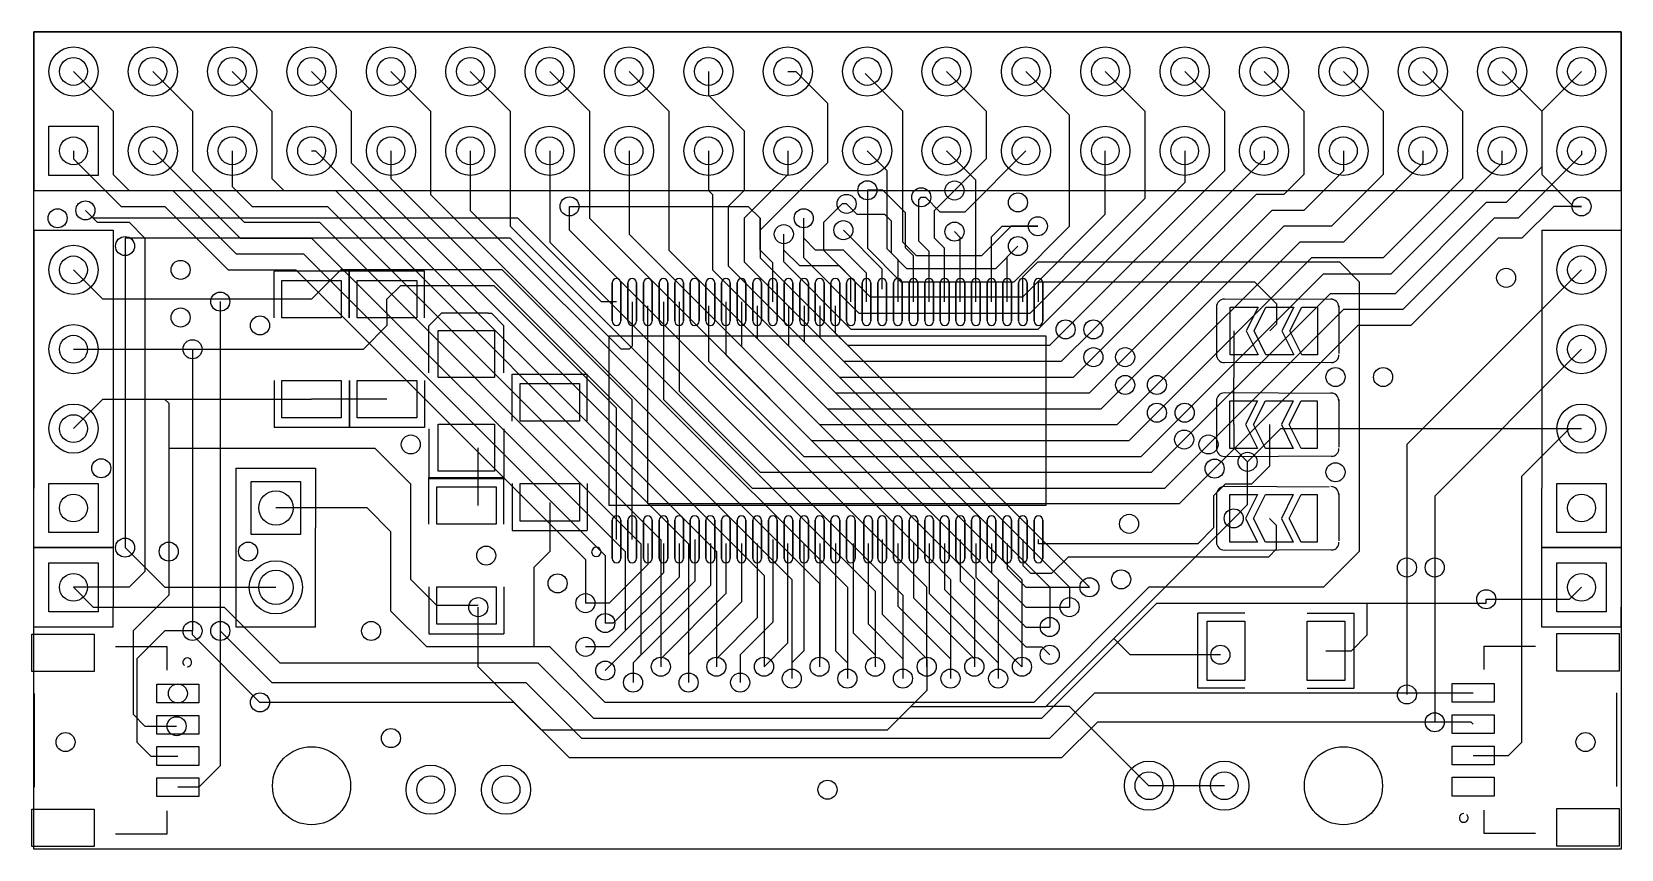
# Model space of a CAD drawing. Header units: millimetres. Extents: x -0.1 to 50.8, y -26.2 to 0.
import ezdxf

# ---------------------------------------------------------------- set-up
doc = ezdxf.new("R2010")
doc.units = ezdxf.units.MM

msp = doc.modelspace()

# ---------------------------------------------------------------- linework, layer by layer
for points in [[(0, 0), (50.8, 0), (50.8, -26.162), (0, -26.162), (0, 0)], [(0, 0), (0, -5.08), (50.8, -5.08), (50.8, 0), (0, 0)], [(0.483, -3.023), (2.057, -3.023), (2.057, -4.597), (0.483, -4.597)], [(9.84, -7.96), (9.84, -9.16), (7.94, -9.16), (7.94, -7.96)], [(12.253, -7.96), (12.253, -9.16), (10.353, -9.16), (10.353, -7.96)], [(18.51, -9.256), (18.51, -8.036)], [(18.79, -9.256), (18.79, -8.036)], [(19.01, -9.256), (19.01, -8.036)], [(19.29, -9.256), (19.29, -8.036)], [(19.51, -9.256), (19.51, -8.036)], [(19.79, -9.256), (19.79, -8.036)], [(20.01, -9.256), (20.01, -8.036)], [(20.29, -9.256), (20.29, -8.036)], [(20.51, -9.256), (20.51, -8.036)], [(20.79, -9.256), (20.79, -8.036)], [(21.01, -9.256), (21.01, -8.036)], [(21.29, -9.256), (21.29, -8.036)], [(21.51, -9.256), (21.51, -8.036)], [(21.79, -9.256), (21.79, -8.036)], [(22.01, -9.256), (22.01, -8.036)], [(22.29, -9.256), (22.29, -8.036)], [(22.51, -9.256), (22.51, -8.036)], [(22.79, -9.256), (22.79, -8.036)], [(23.01, -9.256), (23.01, -8.036)], [(23.29, -9.256), (23.29, -8.036)], [(23.51, -9.256), (23.51, -8.036)], [(23.79, -9.256), (23.79, -8.036)], [(24.01, -9.256), (24.01, -8.036)], [(24.29, -9.256), (24.29, -8.036)], [(24.51, -9.256), (24.51, -8.036)], [(24.79, -9.256), (24.79, -8.036)], [(25.01, -9.256), (25.01, -8.036)], [(25.29, -9.256), (25.29, -8.036)], [(25.51, -9.256), (25.51, -8.036)], [(25.79, -9.256), (25.79, -8.036)], [(26.01, -9.256), (26.01, -8.036)], [(26.29, -9.256), (26.29, -8.036)], [(26.51, -9.256), (26.51, -8.036)], [(26.79, -9.256), (26.79, -8.036)], [(27.01, -9.256), (27.01, -8.036)], [(27.29, -9.256), (27.29, -8.036)], [(27.51, -9.256), (27.51, -8.036)], [(27.79, -9.256), (27.79, -8.036)], [(28.01, -9.256), (28.01, -8.036)], [(28.29, -9.256), (28.29, -8.036)], [(28.51, -9.256), (28.51, -8.036)], [(28.79, -9.256), (28.79, -8.036)], [(29.01, -9.256), (29.01, -8.036)], [(29.29, -9.256), (29.29, -8.036)], [(29.51, -9.256), (29.51, -8.036)], [(29.79, -9.256), (29.79, -8.036)], [(30.01, -9.256), (30.01, -8.036)], [(30.29, -9.256), (30.29, -8.036)], [(30.51, -9.256), (30.51, -8.036)], [(30.79, -9.256), (30.79, -8.036)], [(31.01, -9.256), (31.01, -8.036)], [(31.29, -9.256), (31.29, -8.036)], [(31.51, -9.256), (31.51, -8.036)], [(31.79, -9.256), (31.79, -8.036)], [(32.01, -9.256), (32.01, -8.036)], [(32.29, -9.256), (32.29, -8.036)], [(39.178, -10.335), (38.289, -10.335), (38.289, -8.811), (39.178, -8.811), (38.797, -9.573)], [(40.321, -10.335), (39.432, -10.335), (39.051, -9.573), (39.432, -8.811), (40.321, -8.811), (39.94, -9.573)], [(41.083, -10.335), (40.575, -10.335), (40.194, -9.573), (40.575, -8.811), (41.083, -8.811)], [(12.943, -11.061), (12.943, -9.561), (14.743, -9.561), (14.743, -11.061)], [(18.4, -9.746), (18.4, -15.146), (32.4, -15.146), (32.4, -9.746), (18.4, -9.746)], [(9.84, -11.16), (9.84, -12.36), (7.94, -12.36), (7.94, -11.16)], [(12.253, -11.16), (12.253, -12.36), (10.353, -12.36), (10.353, -11.16)], [(15.56, -12.462), (15.56, -11.262), (17.46, -11.262), (17.46, -12.462)], [(39.162, -13.335), (38.273, -13.335), (38.273, -11.811), (39.162, -11.811), (38.781, -12.573)], [(40.305, -13.335), (39.416, -13.335), (39.035, -12.573), (39.416, -11.811), (40.305, -11.811), (39.924, -12.573)], [(41.067, -13.335), (40.559, -13.335), (40.178, -12.573), (40.559, -11.811), (41.067, -11.811)], [(12.943, -14.061), (12.943, -12.561), (14.743, -12.561), (14.743, -14.061)], [(0.483, -16.027), (0.483, -14.453), (2.057, -14.453), (2.057, -16.027)], [(8.534, -14.39), (8.534, -16.09), (6.96, -16.09), (6.96, -14.39)], [(12.893, -15.764), (12.893, -14.564), (14.793, -14.564), (14.793, -15.764)], [(15.56, -15.662), (15.56, -14.462), (17.46, -14.462), (17.46, -15.662)], [(48.743, -16.027), (48.743, -14.453), (50.317, -14.453), (50.317, -16.027)], [(39.162, -16.335), (38.273, -16.335), (38.273, -14.811), (39.162, -14.811), (38.781, -15.573)], [(40.305, -16.335), (39.416, -16.335), (39.035, -15.573), (39.416, -14.811), (40.305, -14.811), (39.924, -15.573)], [(41.067, -16.335), (40.559, -16.335), (40.178, -15.573), (40.559, -14.811), (41.067, -14.811)], [(18.51, -16.856), (18.51, -15.636)], [(18.79, -16.856), (18.79, -15.636)], [(19.01, -16.856), (19.01, -15.636)], [(19.29, -16.856), (19.29, -15.636)], [(19.51, -16.856), (19.51, -15.636)], [(19.79, -16.856), (19.79, -15.636)], [(20.01, -16.856), (20.01, -15.636)], [(20.29, -16.856), (20.29, -15.636)], [(20.51, -16.856), (20.51, -15.636)], [(20.79, -16.856), (20.79, -15.636)], [(21.01, -16.856), (21.01, -15.636)], [(21.29, -16.856), (21.29, -15.636)], [(21.51, -16.856), (21.51, -15.636)], [(21.79, -16.856), (21.79, -15.636)], [(22.01, -16.856), (22.01, -15.636)], [(22.29, -16.856), (22.29, -15.636)], [(22.51, -16.856), (22.51, -15.636)], [(22.79, -16.856), (22.79, -15.636)], [(23.01, -16.856), (23.01, -15.636)], [(23.29, -16.856), (23.29, -15.636)], [(23.51, -16.856), (23.51, -15.636)], [(23.79, -16.856), (23.79, -15.636)], [(24.01, -16.856), (24.01, -15.636)], [(24.29, -16.856), (24.29, -15.636)], [(24.51, -16.856), (24.51, -15.636)], [(24.79, -16.856), (24.79, -15.636)], [(25.01, -16.856), (25.01, -15.636)], [(25.29, -16.856), (25.29, -15.636)], [(25.51, -16.856), (25.51, -15.636)], [(25.79, -16.856), (25.79, -15.636)], [(26.01, -16.856), (26.01, -15.636)], [(26.29, -16.856), (26.29, -15.636)], [(26.56, -16.856), (26.56, -15.636)], [(26.84, -16.856), (26.84, -15.636)], [(27.01, -16.856), (27.01, -15.636)], [(27.29, -16.856), (27.29, -15.636)], [(27.51, -16.856), (27.51, -15.636)], [(27.79, -16.856), (27.79, -15.636)], [(28.01, -16.856), (28.01, -15.636)], [(28.29, -16.856), (28.29, -15.636)], [(28.51, -16.856), (28.51, -15.636)], [(28.79, -16.856), (28.79, -15.636)], [(29.01, -16.856), (29.01, -15.636)], [(29.29, -16.856), (29.29, -15.636)], [(29.51, -16.856), (29.51, -15.636)], [(29.79, -16.856), (29.79, -15.636)], [(30.01, -16.856), (30.01, -15.636)], [(30.29, -16.856), (30.29, -15.636)], [(30.51, -16.856), (30.51, -15.636)], [(30.79, -16.856), (30.79, -15.636)], [(31.01, -16.856), (31.01, -15.636)], [(31.29, -16.856), (31.29, -15.636)], [(31.51, -16.856), (31.51, -15.636)], [(31.79, -16.856), (31.79, -15.636)], [(32.01, -16.856), (32.01, -15.636)], [(32.29, -16.856), (32.29, -15.636)], [(2.057, -16.993), (2.057, -18.567), (0.483, -18.567), (0.483, -16.993)], [(50.317, -16.993), (50.317, -18.567), (48.743, -18.567), (48.743, -16.993)], [(12.893, -18.964), (12.893, -17.764), (14.793, -17.764), (14.793, -18.964)], [(1.936, -19.279), (1.936, -20.479), (-0.064, -20.479), (-0.064, -19.279)], [(38.751, -20.762), (37.551, -20.762), (37.551, -18.862), (38.751, -18.862)], [(41.951, -20.762), (40.751, -20.762), (40.751, -18.862), (41.951, -18.862)], [(48.737, -20.46), (48.737, -19.26), (50.737, -19.26), (50.737, -20.46)], [(5.286, -20.879), (5.286, -21.479), (3.936, -21.479), (3.936, -20.879)], [(45.387, -21.46), (45.387, -20.86), (46.737, -20.86), (46.737, -21.46)], [(45.387, -22.46), (45.387, -21.86), (46.737, -21.86), (46.737, -22.46)], [(5.286, -21.879), (5.286, -22.479), (3.936, -22.479), (3.936, -21.879)], [(5.286, -22.879), (5.286, -23.479), (3.936, -23.479), (3.936, -22.879)], [(45.387, -23.46), (45.387, -22.86), (46.737, -22.86), (46.737, -23.46)], [(5.286, -23.879), (5.286, -24.479), (3.936, -24.479), (3.936, -23.879)], [(45.387, -24.46), (45.387, -23.86), (46.737, -23.86), (46.737, -24.46)], [(1.936, -24.879), (1.936, -26.079), (-0.064, -26.079), (-0.064, -24.879)], [(48.737, -26.06), (48.737, -24.86), (50.737, -24.86), (50.737, -26.06)]]:
    msp.add_lwpolyline(points, close=True)
for points in [[(1.27, -1.27), (2.54, -2.54), (2.54, -4.572), (3.048, -5.08), (4.445, -5.08), (6.477, -7.112), (8.636, -7.112), (18.288, -16.764), (18.288, -18.923)], [(3.81, -1.27), (5.08, -2.54), (5.08, -4.445), (6.731, -6.096), (9.144, -6.096), (19.431, -16.383), (19.431, -19.939), (19.177, -20.193), (19.177, -20.828)], [(6.35, -1.27), (7.62, -2.54), (7.62, -4.699), (8.001, -5.08), (9.652, -5.08), (20.955, -16.383), (20.955, -20.828)], [(8.89, -1.27), (10.16, -2.54), (10.16, -4.191), (23.368, -17.399), (23.368, -20.32)], [(11.43, -1.27), (12.7, -2.54), (12.7, -5.207), (25.146, -17.653), (25.146, -20.32)], [(13.97, -1.27), (15.24, -2.54), (15.24, -6.223), (26.924, -17.907), (26.924, -20.32)], [(16.51, -1.27), (17.78, -2.54), (17.78, -5.969), (29.337, -17.526), (29.337, -20.701)], [(19.05, -1.27), (20.32, -2.54), (20.32, -6.985), (30.861, -17.526), (30.861, -20.701)], [(21.59, -1.27), (21.59, -2.032), (22.733, -3.175), (22.733, -5.08), (22.225, -5.588), (22.225, -7.493), (32.512, -17.78), (32.512, -19.05)], [(24.13, -1.27), (24.384, -1.27), (25.4, -2.286), (25.4, -4.191), (23.241, -6.35), (23.241, -7.239), (33.782, -17.78)], [(34.29, -1.27), (35.56, -2.54), (35.56, -5.334), (31.877, -9.017), (26.416, -9.017), (24.638, -7.239), (24.638, -5.969)], [(32.131, -6.223), (31.28, -6.223), (30.33, -7.173), (28.25, -7.173), (27.813, -6.736), (27.813, -2.54), (26.606, -1.334)], [(26.675, -5.072), (26.675, -6.924), (27.752, -8.001), (31.369, -8.001), (33.147, -6.223), (33.147, -2.667), (31.75, -1.27)], [(29.21, -1.27), (30.48, -2.54), (30.48, -4.064), (29.464, -5.08)], [(36.83, -1.27), (38.1, -2.54), (38.1, -4.445), (33.02, -9.525)], [(39.37, -1.27), (40.64, -2.54), (40.64, -4.572), (40.005, -5.207), (39.116, -5.207), (33.909, -10.414)], [(41.91, -1.27), (43.18, -2.54), (43.18, -4.572), (41.529, -6.223), (40.005, -6.223), (34.925, -11.303)], [(44.45, -1.27), (45.72, -2.54), (45.72, -4.699), (43.18, -7.239), (40.894, -7.239), (35.941, -12.192)], [(46.99, -1.27), (48.26, -2.54), (48.26, -4.318), (47.117, -5.461), (46.482, -5.461), (43.561, -8.382), (41.482, -8.382), (36.814, -13.05)], [(49.53, -1.27), (48.26, -2.54), (48.26, -4.572), (49.276, -5.588), (49.53, -5.588)], [(1.27, -3.81), (1.27, -4.064), (2.794, -5.588), (4.191, -5.588), (6.223, -7.62), (8.382, -7.62), (17.653, -16.891), (17.653, -18.288)], [(3.81, -3.81), (6.604, -6.604), (8.89, -6.604), (18.923, -16.637), (18.923, -19.177), (18.415, -19.685), (17.653, -19.685)], [(6.35, -3.81), (6.35, -4.953), (6.985, -5.588), (9.398, -5.588), (20.066, -16.256), (20.066, -20.32)], [(8.89, -3.81), (9.017, -3.81), (21.844, -16.637), (21.844, -20.32)], [(11.43, -3.81), (11.43, -4.699), (24.257, -17.526), (24.257, -20.701)], [(13.97, -3.81), (13.97, -5.715), (26.035, -17.78), (26.035, -20.701)], [(16.51, -3.81), (16.51, -6.731), (27.813, -18.034), (27.813, -20.701)], [(19.05, -3.81), (19.05, -6.477), (30.099, -17.526), (30.099, -20.32)], [(21.59, -3.81), (21.59, -5.08), (21.717, -5.207), (21.717, -7.62), (31.623, -17.526), (31.623, -20.32)], [(24.13, -3.81), (24.13, -4.572), (22.733, -5.969), (22.733, -7.366), (33.147, -17.78), (33.147, -18.415)], [(36.83, -3.81), (36.83, -4.826), (32.131, -9.525), (26.162, -9.525), (24.003, -7.366), (24.003, -6.477)], [(26.01, -5.508), (25.873, -5.508), (25.273, -6.108), (25.273, -6.985), (26.769, -8.481), (31.651, -8.481), (34.29, -5.842), (34.29, -3.81)], [(31.496, -6.858), (30.772, -7.582), (27.935, -7.582), (27.305, -6.952), (27.305, -4.445), (26.67, -3.81)], [(28.4, -5.296), (28.537, -5.296), (28.999, -5.758), (29.802, -5.758), (31.75, -3.81)], [(30.15, -8.646), (30.15, -4.75), (29.21, -3.81)], [(39.37, -3.81), (39.37, -4.064), (33.909, -9.525)], [(41.91, -3.81), (41.91, -4.445), (40.64, -5.715), (39.624, -5.715), (34.925, -10.414)], [(44.45, -3.81), (44.45, -4.191), (41.91, -6.731), (40.513, -6.731), (35.941, -11.303)], [(36.83, -12.192), (41.275, -7.747), (43.434, -7.747), (46.99, -4.191), (46.99, -3.81)], [(49.53, -3.81), (49.53, -3.937), (47.498, -5.969), (46.736, -5.969), (43.815, -8.89), (41.91, -8.89), (37.592, -13.208)], [(28.151, -8.646), (28.151, -7.172), (27.893, -6.914), (27.893, -5.795), (27.171, -5.073), (26.676, -5.073)], [(29.149, -8.646), (29.149, -6.924), (28.829, -6.604), (28.829, -5.715), (29.464, -5.08)], [(28.575, -20.32), (28.575, -17.78), (17.145, -6.35), (17.145, -5.588)], [(17.145, -5.588), (22.86, -5.588), (23.241, -5.969), (23.241, -6.365)], [(26.01, -5.509), (26.342, -5.842), (27.226, -5.842), (27.437, -6.053), (27.437, -7.074), (27.65, -7.287), (27.65, -8.646)], [(28.649, -8.646), (28.649, -7.03), (28.321, -6.703), (28.321, -5.376), (28.401, -5.296)], [(49.53, -5.588), (48.641, -5.588), (47.625, -6.604), (46.863, -6.604), (44.069, -9.398), (42.372, -9.398), (37.789, -13.981)], [(1.651, -5.715), (2.032, -6.096), (3.048, -6.096), (3.556, -6.604), (3.556, -17.272), (3.048, -17.78), (1.27, -17.78)], [(18.651, -8.646), (18.171, -8.646), (15.494, -5.969), (1.905, -5.969), (1.651, -5.715)], [(23.65, -8.646), (23.65, -7.394), (23.241, -6.985), (23.241, -5.969)], [(26.65, -8.646), (26.65, -7.727), (25.908, -6.985), (25.019, -6.985), (24.638, -6.604), (24.638, -5.969)], [(0, -6.35), (2.54, -6.35), (2.54, -16.51), (0, -16.51), (0, -14.605)], [(0, -6.35), (0, -14.605)], [(19.149, -8.646), (19.149, -10.061), (19.05, -10.16), (18.796, -10.16), (15.24, -6.604), (2.921, -6.604), (2.921, -6.858)], [(26.149, -8.646), (26.149, -7.861), (25.781, -7.493), (24.511, -7.493), (24.003, -6.985), (24.003, -6.477)], [(27.151, -8.236), (27.151, -7.593), (25.908, -6.35)], [(29.65, -8.646), (29.65, -6.583), (29.464, -6.397)], [(30.65, -8.646), (30.65, -6.561), (30.988, -6.223), (32.131, -6.223)], [(48.26, -6.35), (50.8, -6.35), (50.8, -16.51), (48.26, -16.51), (48.26, -14.605)], [(48.26, -6.35), (48.26, -14.605)], [(2.921, -6.858), (2.921, -16.51)], [(31.15, -8.646), (31.15, -7.204), (31.496, -6.858)], [(8.89, -8.56), (2.21, -8.56), (1.27, -7.62)], [(31.651, -8.646), (31.651, -7.846), (32.131, -7.366), (41.783, -7.366), (42.418, -8.001), (42.418, -16.637), (41.275, -17.78), (35.687, -17.78), (32.004, -21.463), (18.288, -21.463), (16.51, -19.685), (12.573, -19.685), (11.43, -18.542), (11.43, -16.002), (10.668, -15.24), (7.747, -15.24)], [(19.149, -16.246), (19.149, -11.783), (14.986, -7.62), (9.83, -7.62), (8.89, -8.56)], [(49.53, -7.62), (43.942, -13.208), (43.942, -17.145)], [(10.09, -7.66), (7.69, -7.66)], [(7.69, -9.16), (7.69, -7.66)], [(10.09, -9.16), (10.09, -7.66)], [(12.503, -7.66), (10.103, -7.66)], [(10.103, -9.16), (10.103, -7.66)], [(18.651, -16.246), (18.651, -12.047), (14.732, -8.128), (11.735, -8.128), (11.303, -8.56)], [(12.503, -9.16), (12.503, -7.66)], [(32.151, -8.646), (32.151, -8.001), (39.063, -8.001), (39.774, -8.712), (39.774, -9.36), (39.558, -9.573)], [(1.27, -10.16), (10.546, -10.16), (11.306, -9.393), (11.303, -8.56)], [(5.969, -8.636), (5.969, -19.177)], [(20.15, -8.646), (20.15, -11.768), (22.987, -14.605), (36.195, -14.605), (37.592, -13.208)], [(20.65, -8.646), (20.65, -11.506), (23.241, -14.097), (35.768, -14.097), (36.815, -13.051)], [(22.151, -8.646), (22.151, -10.34), (24.892, -13.081), (35.052, -13.081), (35.941, -12.192)], [(22.649, -8.646), (22.649, -10.076), (25.146, -12.573), (34.671, -12.573), (35.941, -11.303)], [(41.559, -8.573), (38.1, -8.557)], [(13.143, -9.011), (13.043, -9.011), (12.643, -9.411)], [(14.543, -9.011), (13.143, -9.011)], [(14.543, -9.011), (14.643, -9.011), (15.043, -9.411)], [(37.788, -13.98), (36.655, -15.113), (19.649, -15.113), (19.649, -8.773)], [(21.587, -8.768), (21.587, -10.538), (24.638, -13.589), (35.433, -13.589), (36.83, -12.192)], [(23.15, -8.773), (23.15, -9.815), (25.4, -12.065), (34.163, -12.065), (34.925, -11.303)], [(24.15, -8.773), (24.15, -10.053), (25.654, -11.557), (33.782, -11.557), (34.925, -10.414)], [(24.651, -8.773), (24.651, -9.919), (25.781, -11.049), (33.274, -11.049), (33.909, -10.414)], [(25.151, -8.773), (25.151, -9.784), (25.908, -10.541), (32.893, -10.541), (33.909, -9.525)], [(25.649, -8.773), (25.649, -9.647), (26.035, -10.033), (32.512, -10.033), (33.02, -9.525)], [(37.846, -8.811), (37.846, -10.335)], [(41.759, -8.773), (41.759, -10.297)], [(12.643, -10.911), (12.643, -9.411)], [(15.043, -10.911), (15.043, -9.411)], [(38.4, -12.573), (38.415, -9.573)], [(5.08, -10.16), (5.08, -19.177)], [(49.53, -10.16), (44.831, -14.859), (44.831, -17.145)], [(38.1, -10.589), (41.559, -10.573)], [(7.69, -11.16), (7.69, -12.66)], [(10.09, -11.16), (10.09, -12.66)], [(10.103, -11.16), (10.103, -12.66)], [(12.503, -11.16), (12.503, -12.66)], [(15.31, -12.462), (15.31, -10.962)], [(15.31, -10.962), (17.71, -10.962)], [(17.71, -12.462), (17.71, -10.962)], [(41.559, -11.573), (38.1, -11.557)], [(1.27, -12.7), (2.21, -11.76), (8.89, -11.76)], [(4.188, -11.76), (4.318, -11.89), (4.318, -16.637)], [(11.303, -11.76), (8.89, -11.76)], [(37.846, -11.811), (37.846, -13.335)], [(41.759, -11.773), (41.759, -13.297)], [(10.09, -12.66), (7.69, -12.66)], [(12.503, -12.66), (10.103, -12.66)], [(12.643, -12.711), (12.643, -14.311)], [(15.043, -12.711), (15.043, -14.311)], [(39.543, -12.573), (39.543, -13.901), (38.966, -14.478), (38.13, -14.478), (37.757, -14.851), (37.757, -15.872), (37.247, -16.383), (32.151, -16.383), (32.151, -16.246)], [(38.4, -12.573), (38.4, -13.321), (38.843, -13.764)], [(38.843, -13.764), (39.907, -12.7), (49.53, -12.7)], [(46.063, -23.16), (47.198, -23.16), (47.625, -22.733), (47.625, -14.224), (49.149, -12.7), (49.53, -12.7)], [(14.224, -18.364), (12.903, -18.364), (12.065, -17.526), (12.065, -14.478), (10.922, -13.335), (4.318, -13.335), (4.318, -16.637)], [(14.224, -15.164), (14.224, -13.311)], [(38.1, -13.589), (41.559, -13.573)], [(9.017, -19.05), (6.477, -19.05), (6.477, -13.97), (9.017, -13.97), (9.017, -15.875)], [(38.4, -15.573), (38.843, -15.13), (38.843, -13.764)], [(12.643, -15.764), (12.643, -14.264)], [(12.643, -14.264), (15.043, -14.264)], [(15.043, -14.311), (12.643, -14.311)], [(15.043, -15.764), (15.043, -14.264)], [(15.31, -14.462), (15.31, -15.962)], [(17.71, -14.462), (17.71, -15.962)], [(41.459, -14.573), (38.1, -14.557)], [(16.51, -15.062), (16.51, -16.637), (16.002, -17.145), (16.002, -19.685), (15.872, -19.685)], [(37.846, -14.811), (37.846, -16.335)], [(41.759, -14.773), (41.759, -16.297)], [(28.067, -21.59), (32.383, -21.59), (38.4, -15.573)], [(31.651, -16.246), (31.651, -17.079), (31.9, -17.328), (32.583, -17.328), (33.109, -16.802), (39.525, -16.802), (39.774, -16.553), (39.774, -15.804), (39.543, -15.573)], [(9.017, -19.05), (9.017, -15.875)], [(15.31, -15.962), (17.71, -15.962)], [(21.15, -16.246), (21.15, -17.585), (18.288, -20.447)], [(23.65, -16.246), (23.65, -18.895), (22.606, -19.939), (22.606, -20.828)], [(27.15, -16.246), (27.15, -18.641), (28.575, -20.066), (28.575, -20.32)], [(29.649, -16.246), (29.649, -17.584), (31.75, -19.685), (32.258, -19.685), (32.512, -19.939)], [(2.54, -19.05), (0, -19.05), (0, -16.51), (2.54, -16.51), (2.54, -18.415)], [(2.921, -16.51), (4.191, -17.78), (7.747, -17.78)], [(4.318, -16.637), (4.318, -18.034), (3.175, -19.177), (3.175, -21.844), (3.556, -22.225), (4.572, -22.225)], [(19.649, -16.373), (19.649, -17.054), (18.415, -18.288), (17.653, -18.288)], [(20.65, -16.373), (20.65, -17.45), (18.415, -19.685), (17.653, -19.685)], [(20.15, -16.373), (20.15, -17.315), (18.542, -18.923), (18.288, -18.923)], [(21.651, -16.373), (21.651, -17.719), (19.177, -20.193), (19.177, -20.828)], [(22.151, -16.373), (22.151, -17.981), (20.066, -20.066), (20.066, -20.32)], [(22.649, -16.373), (22.649, -18.245), (20.955, -19.939), (20.955, -20.828)], [(23.15, -16.373), (23.15, -18.76), (21.844, -20.066), (21.844, -20.32)], [(24.117, -16.373), (24.117, -19.571), (23.368, -20.32)], [(24.638, -16.383), (24.638, -19.812), (24.257, -20.193), (24.257, -20.701)], [(25.151, -16.373), (25.151, -20.061), (25.146, -20.066), (25.146, -20.32)], [(25.654, -16.373), (25.654, -19.812), (26.035, -20.193), (26.035, -20.701)], [(26.225, -16.378), (26.225, -19.24), (26.924, -19.939), (26.924, -20.32)], [(26.7, -16.373), (26.7, -18.953), (27.813, -20.066), (27.813, -20.701)], [(27.65, -16.373), (27.65, -18.379), (29.337, -20.066), (29.337, -20.701)], [(28.151, -16.373), (28.151, -18.118), (30.099, -20.066), (30.099, -20.32)], [(28.649, -16.373), (28.649, -17.981), (30.861, -20.193), (30.861, -20.701)], [(29.149, -16.373), (29.149, -17.846), (31.623, -20.32)], [(30.15, -16.373), (30.15, -17.45), (31.75, -19.05), (32.512, -19.05)], [(30.65, -16.373), (30.65, -17.315), (31.75, -18.415), (33.147, -18.415)], [(31.151, -16.373), (31.151, -17.181), (31.75, -17.78), (33.782, -17.78)], [(38.1, -16.589), (41.559, -16.573)], [(50.8, -19.05), (48.26, -19.05), (48.26, -16.51), (50.8, -16.51), (50.8, -18.415)], [(43.942, -17.145), (43.942, -21.209)], [(44.831, -17.145), (44.831, -22.098)], [(1.27, -17.78), (1.905, -18.415), (6.096, -18.415), (7.874, -20.193), (16.129, -20.193), (17.907, -21.971), (32.258, -21.971), (35.941, -18.288), (46.482, -18.288), (46.482, -18.161)], [(12.643, -17.764), (12.643, -19.264)], [(15.043, -17.764), (15.043, -19.264)], [(46.482, -18.161), (49.149, -18.161), (49.53, -17.78)], [(41.351, -19.812), (42.164, -19.812), (42.675, -19.301), (42.675, -18.288)], [(2.54, -19.05), (2.54, -18.415)], [(28.575, -20.32), (28.575, -21.082), (27.305, -22.352), (16.256, -22.352), (14.224, -20.32), (14.224, -18.415)], [(38.751, -18.612), (37.251, -18.612)], [(37.251, -21.012), (37.251, -18.612)], [(40.751, -18.612), (42.251, -18.612)], [(42.251, -21.012), (42.251, -18.612)], [(50.8, -19.05), (50.8, -18.415)], [(5.08, -19.177), (4.191, -19.177), (3.302, -20.066), (3.302, -22.733), (3.748, -23.179), (4.611, -23.179)], [(5.969, -19.177), (5.969, -23.495), (5.285, -24.179), (4.611, -24.179)], [(7.239, -21.463), (5.08, -19.304), (5.08, -19.177)], [(5.969, -19.177), (7.62, -20.828), (15.748, -20.828), (17.526, -22.606), (32.512, -22.606), (33.957, -21.161), (46.063, -21.161)], [(12.643, -19.264), (15.043, -19.264)], [(2.611, -19.679), (4.261, -19.679), (4.261, -20.429)], [(37.973, -19.939), (35.086, -19.939), (34.56, -19.413)], [(46.412, -20.41), (46.412, -19.66), (48.062, -19.66)], [(0.011, -21.179), (0.011, -24.179)], [(38.751, -21.012), (37.251, -21.012)], [(40.751, -21.012), (42.251, -21.012)], [(50.662, -24.16), (50.662, -21.16)], [(46.063, -22.159), (45.999, -22.098), (34.036, -22.098), (32.893, -23.241), (17.145, -23.241), (15.367, -21.463), (7.239, -21.463)], [(35.687, -24.13), (33.147, -21.59), (32.383, -21.59)], [(38.1, -24.13), (35.687, -24.13)], [(48.062, -25.66), (46.412, -25.66), (46.412, -24.91)], [(4.261, -24.929), (4.261, -25.679), (2.611, -25.679)]]:
    msp.add_lwpolyline(points)
for centre, radius in [((1.27, -1.27), 0.787), ((3.81, -1.27), 0.787), ((6.35, -1.27), 0.787), ((8.89, -1.27), 0.787), ((11.43, -1.27), 0.787), ((13.97, -1.27), 0.787), ((16.51, -1.27), 0.787), ((19.05, -1.27), 0.787), ((21.59, -1.27), 0.787), ((24.13, -1.27), 0.787), ((26.67, -1.27), 0.787), ((29.21, -1.27), 0.787), ((31.75, -1.27), 0.787), ((34.29, -1.27), 0.787), ((36.83, -1.27), 0.787), ((39.37, -1.27), 0.787), ((41.91, -1.27), 0.787), ((44.45, -1.27), 0.787), ((46.99, -1.27), 0.787), ((49.53, -1.27), 0.787), ((1.27, -1.27), 0.445), ((3.81, -1.27), 0.445), ((6.35, -1.27), 0.445), ((8.89, -1.27), 0.445), ((11.43, -1.27), 0.445), ((13.97, -1.27), 0.445), ((16.51, -1.27), 0.445), ((19.05, -1.27), 0.445), ((21.59, -1.27), 0.445), ((24.13, -1.27), 0.445), ((26.67, -1.27), 0.445), ((29.21, -1.27), 0.445), ((31.75, -1.27), 0.445), ((34.29, -1.27), 0.445), ((36.83, -1.27), 0.445), ((39.37, -1.27), 0.445), ((41.91, -1.27), 0.445), ((44.45, -1.27), 0.445), ((46.99, -1.27), 0.445), ((49.53, -1.27), 0.445), ((3.81, -3.81), 0.787), ((6.35, -3.81), 0.787), ((8.89, -3.81), 0.787), ((11.43, -3.81), 0.787), ((13.97, -3.81), 0.787), ((16.51, -3.81), 0.787), ((19.05, -3.81), 0.787), ((21.59, -3.81), 0.787), ((24.13, -3.81), 0.787), ((26.67, -3.81), 0.787), ((29.21, -3.81), 0.787), ((31.75, -3.81), 0.787), ((34.29, -3.81), 0.787), ((36.83, -3.81), 0.787), ((39.37, -3.81), 0.787), ((41.91, -3.81), 0.787), ((44.45, -3.81), 0.787), ((46.99, -3.81), 0.787), ((49.53, -3.81), 0.787), ((1.27, -3.81), 0.445), ((3.81, -3.81), 0.445), ((6.35, -3.81), 0.445), ((8.89, -3.81), 0.445), ((11.43, -3.81), 0.445), ((13.97, -3.81), 0.445), ((16.51, -3.81), 0.445), ((19.05, -3.81), 0.445), ((21.59, -3.81), 0.445), ((24.13, -3.81), 0.445), ((26.67, -3.81), 0.445), ((29.21, -3.81), 0.445), ((31.75, -3.81), 0.445), ((34.29, -3.81), 0.445), ((36.83, -3.81), 0.445), ((39.37, -3.81), 0.445), ((41.91, -3.81), 0.445), ((44.45, -3.81), 0.445), ((46.99, -3.81), 0.445), ((49.53, -3.81), 0.445), ((26.676, -5.073), 0.305), ((28.401, -5.296), 0.305), ((29.464, -5.08), 0.305), ((1.651, -5.715), 0.305), ((17.145, -5.588), 0.305), ((26.01, -5.508), 0.305), ((31.496, -5.461), 0.305), ((49.53, -5.588), 0.305), ((0.762, -5.969), 0.305), ((24.638, -5.969), 0.305), ((25.908, -6.35), 0.305), ((29.464, -6.397), 0.305), ((32.131, -6.223), 0.305), ((2.921, -6.858), 0.305), ((24.003, -6.477), 0.305), ((31.496, -6.858), 0.305), ((1.27, -7.62), 0.787), ((49.53, -7.62), 0.787), ((1.27, -7.62), 0.445), ((4.699, -7.62), 0.305), ((47.117, -7.874), 0.305), ((49.53, -7.62), 0.445), ((5.969, -8.636), 0.305), ((4.699, -9.144), 0.305), ((7.239, -9.398), 0.305), ((1.27, -10.16), 0.787), ((33.02, -9.525), 0.305), ((33.909, -9.525), 0.305), ((49.53, -10.16), 0.787), ((1.27, -10.16), 0.445), ((5.08, -10.16), 0.305), ((33.909, -10.414), 0.305), ((34.925, -10.414), 0.305), ((49.53, -10.16), 0.445), ((34.925, -11.303), 0.305), ((35.941, -11.303), 0.305), ((41.656, -11.049), 0.305), ((43.18, -11.049), 0.305), ((1.27, -12.7), 0.787), ((35.941, -12.192), 0.305), ((36.83, -12.192), 0.305), ((49.53, -12.7), 0.787), ((1.27, -12.7), 0.445), ((49.53, -12.7), 0.445), ((12.065, -13.208), 0.305), ((36.814, -13.05), 0.305), ((37.592, -13.208), 0.305), ((2.159, -13.97), 0.305), ((37.789, -13.981), 0.305), ((38.843, -13.764), 0.305), ((38.843, -13.764), 0.305), ((41.656, -14.097), 0.305), ((7.747, -15.24), 0.55), ((1.27, -15.24), 0.445), ((49.53, -15.24), 0.445), ((35.052, -15.748), 0.305), ((38.4, -15.573), 0.305), ((2.921, -16.51), 0.305), ((4.318, -16.637), 0.305), ((6.858, -16.637), 0.305), ((14.478, -16.764), 0.305), ((7.747, -17.78), 0.85), ((7.747, -17.78), 0.55), ((34.798, -17.526), 0.305), ((43.942, -17.145), 0.305), ((44.831, -17.145), 0.305), ((1.27, -17.78), 0.445), ((16.764, -17.653), 0.305), ((33.782, -17.78), 0.305), ((49.53, -17.78), 0.445), ((14.224, -18.415), 0.305), ((17.653, -18.288), 0.305), ((33.147, -18.415), 0.305), ((46.482, -18.161), 0.305), ((18.288, -18.923), 0.305), ((32.512, -19.05), 0.305), ((5.08, -19.177), 0.305), ((5.969, -19.177), 0.305), ((10.795, -19.177), 0.305), ((17.653, -19.685), 0.305), ((32.512, -19.939), 0.305), ((37.973, -19.939), 0.305), ((18.288, -20.447), 0.305), ((20.066, -20.32), 0.305), ((21.844, -20.32), 0.305), ((23.368, -20.32), 0.305), ((25.146, -20.32), 0.305), ((26.924, -20.32), 0.305), ((28.575, -20.32), 0.305), ((30.099, -20.32), 0.305), ((31.623, -20.32), 0.305), ((19.177, -20.828), 0.305), ((20.955, -20.828), 0.305), ((22.606, -20.828), 0.305), ((24.257, -20.701), 0.305), ((26.035, -20.701), 0.305), ((27.813, -20.701), 0.305), ((29.337, -20.701), 0.305), ((30.861, -20.701), 0.305), ((4.611, -21.179), 0.305), ((7.239, -21.463), 0.305), ((43.942, -21.209), 0.305), ((44.831, -22.098), 0.305), ((4.572, -22.225), 0.305), ((11.43, -22.606), 0.305), ((1.016, -22.733), 0.305), ((8.89, -24.13), 1.25), ((41.91, -24.13), 1.25), ((49.657, -22.733), 0.305), ((35.687, -24.13), 0.787), ((38.1, -24.13), 0.787), ((12.7, -24.257), 0.787), ((12.7, -24.257), 0.445), ((15.113, -24.257), 0.787), ((15.113, -24.257), 0.445), ((35.687, -24.13), 0.445), ((38.1, -24.13), 0.445), ((25.4, -24.257), 0.305)]:
    msp.add_circle(centre, radius)
for centre, radius, start, end in [((18.65, -8.036), 0.14, 0, 180), ((19.15, -8.036), 0.14, 0, 180), ((19.65, -8.036), 0.14, 0, 180), ((20.15, -8.036), 0.14, 0, 180), ((20.65, -8.036), 0.14, 0, 180), ((21.15, -8.036), 0.14, 0, 180), ((21.65, -8.036), 0.14, 0, 180), ((22.15, -8.036), 0.14, 0, 180), ((22.65, -8.036), 0.14, 0, 180), ((23.15, -8.036), 0.14, 0, 180), ((23.65, -8.036), 0.14, 0, 180), ((24.15, -8.036), 0.14, 0, 180), ((24.65, -8.036), 0.14, 0, 180), ((25.15, -8.036), 0.14, 0, 180), ((25.65, -8.036), 0.14, 0, 180), ((26.15, -8.036), 0.14, 0, 180), ((26.65, -8.036), 0.14, 0, 180), ((27.15, -8.036), 0.14, 0, 180), ((27.65, -8.036), 0.14, 0, 180), ((28.15, -8.036), 0.14, 0, 180), ((28.65, -8.036), 0.14, 0, 180), ((29.15, -8.036), 0.14, 0, 180), ((29.65, -8.036), 0.14, 0, 180), ((30.15, -8.036), 0.14, 0, 180), ((30.65, -8.036), 0.14, 0, 180), ((31.15, -8.036), 0.14, 0, 180), ((31.65, -8.036), 0.14, 0, 180), ((32.15, -8.036), 0.14, 0, 180), ((38.1, -8.811), 0.254, 90, 180), ((41.506, -8.811), 0.254, 0, 90), ((18.65, -9.256), 0.14, 180, 0), ((19.15, -9.256), 0.14, 180, 0), ((19.65, -9.256), 0.14, 180, 0), ((20.15, -9.256), 0.14, 180, 0), ((20.65, -9.256), 0.14, 180, 0), ((21.15, -9.256), 0.14, 180, 0), ((21.65, -9.256), 0.14, 180, 0), ((22.15, -9.256), 0.14, 180, 0), ((22.65, -9.256), 0.14, 180, 0), ((23.15, -9.256), 0.14, 180, 0), ((23.65, -9.256), 0.14, 180, 0), ((24.15, -9.256), 0.14, 180, 0), ((24.65, -9.256), 0.14, 180, 0), ((25.15, -9.256), 0.14, 180, 0), ((25.65, -9.256), 0.14, 180, 0), ((26.15, -9.256), 0.14, 180, 0), ((26.65, -9.256), 0.14, 180, 0), ((27.15, -9.256), 0.14, 180, 0), ((27.65, -9.256), 0.14, 180, 0), ((28.15, -9.256), 0.14, 180, 0), ((28.65, -9.256), 0.14, 180, 0), ((29.15, -9.256), 0.14, 180, 0), ((29.65, -9.256), 0.14, 180, 0), ((30.15, -9.256), 0.14, 180, 0), ((30.65, -9.256), 0.14, 180, 0), ((31.15, -9.256), 0.14, 180, 0), ((31.65, -9.256), 0.14, 180, 0), ((32.15, -9.256), 0.14, 180, 0), ((38.1, -10.335), 0.254, 180, 270), ((41.529, -10.357), 0.232, 271.0243, 5.4014), ((38.1, -11.811), 0.254, 90, 180), ((41.506, -11.811), 0.254, 0, 90), ((38.1, -13.335), 0.254, 180, 270), ((41.529, -13.357), 0.232, 271.0243, 5.4014), ((19.102, -14.447), 0.2, 90, 90), ((38.1, -14.811), 0.254, 90, 180), ((41.506, -14.811), 0.254, 0, 90), ((18.65, -15.636), 0.14, 0, 180), ((19.15, -15.636), 0.14, 0, 180), ((19.65, -15.636), 0.14, 0, 180), ((20.15, -15.636), 0.14, 0, 180), ((20.65, -15.636), 0.14, 0, 180), ((21.15, -15.636), 0.14, 0, 180), ((21.65, -15.636), 0.14, 0, 180), ((22.15, -15.636), 0.14, 0, 180), ((22.65, -15.636), 0.14, 0, 180), ((23.15, -15.636), 0.14, 0, 180), ((23.65, -15.636), 0.14, 0, 180), ((24.15, -15.636), 0.14, 0, 180), ((24.65, -15.636), 0.14, 0, 180), ((25.15, -15.636), 0.14, 0, 180), ((25.65, -15.636), 0.14, 0, 180), ((26.15, -15.636), 0.14, 0, 180), ((26.7, -15.636), 0.14, 0, 180), ((27.15, -15.636), 0.14, 0, 180), ((27.65, -15.636), 0.14, 0, 180), ((28.15, -15.636), 0.14, 0, 180), ((28.65, -15.636), 0.14, 0, 180), ((29.15, -15.636), 0.14, 0, 180), ((29.65, -15.636), 0.14, 0, 180), ((30.15, -15.636), 0.14, 0, 180), ((30.65, -15.636), 0.14, 0, 180), ((31.15, -15.636), 0.14, 0, 180), ((31.65, -15.636), 0.14, 0, 180), ((32.15, -15.636), 0.14, 0, 180), ((18.002, -16.645), 0.15, 90, 89.5149), ((38.1, -16.335), 0.254, 180, 270), ((41.529, -16.357), 0.232, 271.0243, 5.4014), ((18.65, -16.856), 0.14, 180, 0), ((19.15, -16.856), 0.14, 180, 0), ((19.65, -16.856), 0.14, 180, 0), ((20.15, -16.856), 0.14, 180, 0), ((20.65, -16.856), 0.14, 180, 0), ((21.15, -16.856), 0.14, 180, 0), ((21.65, -16.856), 0.14, 180, 0), ((22.15, -16.856), 0.14, 180, 0), ((22.65, -16.856), 0.14, 180, 0), ((23.15, -16.856), 0.14, 180, 0), ((23.65, -16.856), 0.14, 180, 0), ((24.15, -16.856), 0.14, 180, 0), ((24.65, -16.856), 0.14, 180, 0), ((25.15, -16.856), 0.14, 180, 0), ((25.65, -16.856), 0.14, 180, 0), ((26.15, -16.856), 0.14, 180, 0), ((26.7, -16.856), 0.14, 180, 0), ((27.15, -16.856), 0.14, 180, 0), ((27.65, -16.856), 0.14, 180, 0), ((28.15, -16.856), 0.14, 180, 0), ((28.65, -16.856), 0.14, 180, 0), ((29.15, -16.856), 0.14, 180, 0), ((29.65, -16.856), 0.14, 180, 0), ((30.15, -16.856), 0.14, 180, 0), ((30.65, -16.856), 0.14, 180, 0), ((31.15, -16.856), 0.14, 180, 0), ((31.65, -16.856), 0.14, 180, 0), ((32.15, -16.856), 0.14, 180, 0), ((4.911, -20.179), 0.141, 270, 228.9414), ((45.762, -25.16), 0.141, 89.9121, 48.9414)]:
    msp.add_arc(centre, radius, start, end)

doc.saveas('drawing.dxf')
